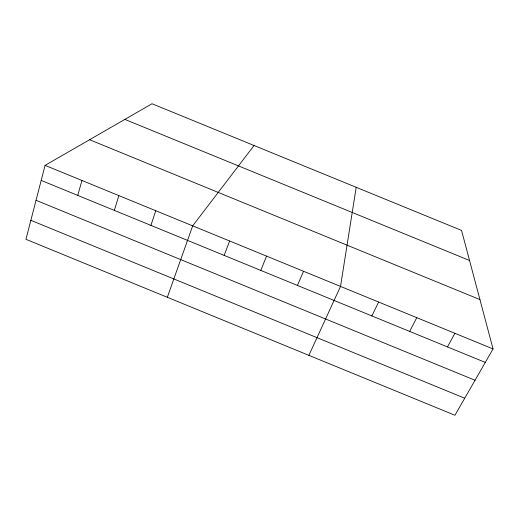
<?xml version="1.0" encoding="UTF-8"?>
<svg xmlns="http://www.w3.org/2000/svg" width="519" height="519" viewBox="0 0 519 519"><rect width="100%" height="100%" fill="white"/><g stroke="black" fill="none" stroke-linecap="round" stroke-linejoin="round"><path stroke-width="0.78" d="M356.203 187.307L340.522 286.43L308.883 355.346M45.075 165.373L25.95 239.304L454.942 415.252L493.05 348.924L461.547 230.417L152.022 103.748L45.075 165.373L493.05 348.924M77.753 195.397L81.957 180.482M114.329 210.39L118.857 195.605M150.925 225.382L155.765 210.727M167.319 297.29L192.692 225.856L254.063 145.508M224.15 255.393L229.632 240.991M260.785 270.405L266.578 256.133M297.426 285.424L303.544 271.275M371.87 315.928L378.63 302.045M409.666 331.42L416.757 317.667M447.475 346.913L454.897 333.289M124.865 119.396L469.546 260.493M89.579 139.728L479.932 299.586M41.183 180.411L485.297 362.418M36.038 200.295L475.047 380.258M30.861 220.316L464.732 398.216"/></g></svg>
